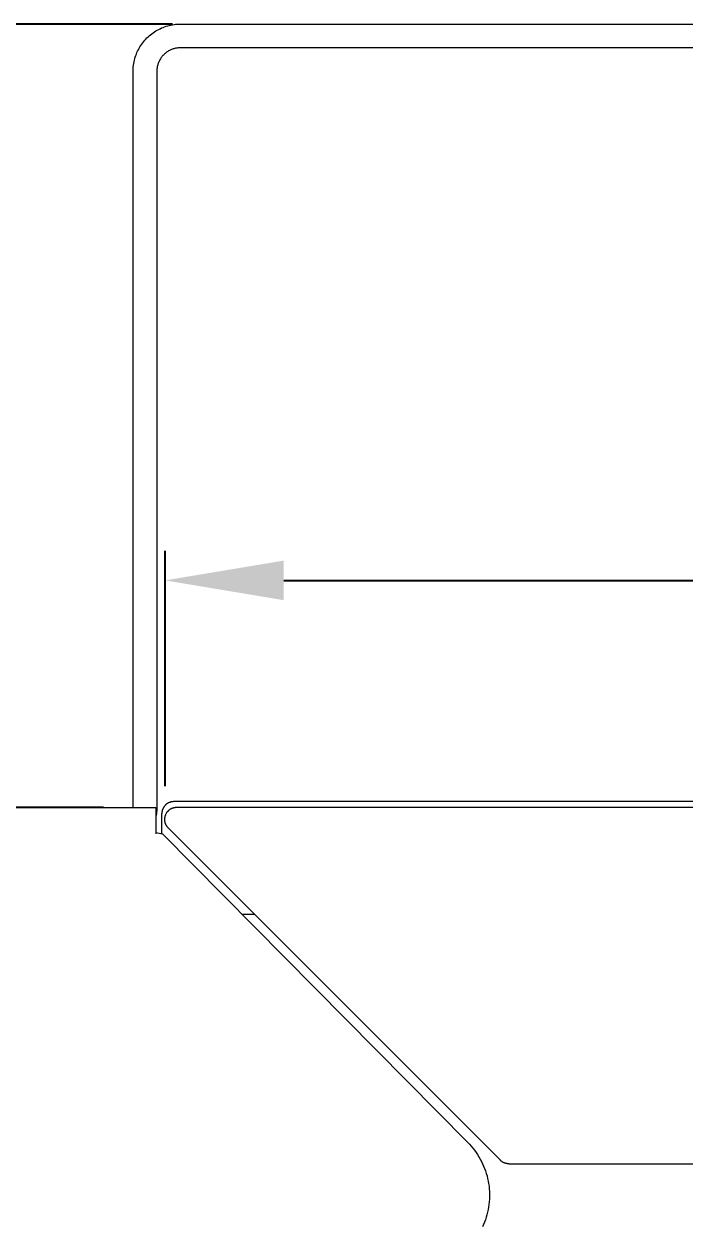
# Model space of a CAD drawing. Header units: millimetres. Extents: x -219 to 4970, y -9 to 3393.
# Drawn here: x 206.9 to 429.6, y 2988.1 to 3393.4 of the extents above; entities that cross this region are included whole.
import ezdxf

# ---------------------------------------------------------------- set-up
doc = ezdxf.new("R2010")
doc.units = ezdxf.units.MM
doc.layers.add('ZANO_R', color=7, linetype='Continuous', lineweight=0)
doc.layers.add('ZANO_W', color=1, linetype='Continuous', lineweight=0)
doc.styles.add('Arial', font='arial.ttf')
doc.styles.get("Standard").update_dxf_attribs({"font": 'ARIALUNI.TTF'})
doc.dimstyles.new('pl i ang', dxfattribs={"dimtxt": 50, "dimasz": 50, "dimexe": 1.25, "dimexo": 0.625, "dimgap": 10, "dimtad": 1, "dimtoh": 1, "dimtxsty": 'Standard', "dimcen": 2.5, "dimclrd": 1, "dimclre": 1, "dimclrt": 1, "dimadec": 0, "dimazin": 0, "dimtfac": 1, "dimtmove": 0, "dimatfit": 3, "dimfxl": 1, "dimarcsym": 1})

# ---------------------------------------------------------------- blocks, each defined once
blk = doc.blocks.new('*D462')
at = {"layer": 'ZANO_W', "color": 1, "lineweight": -2}
for p, q in [((248.84, 3393.34), (-172.62, 3393.34)), ((-162.62, 3353.34), (-162.62, 2719.36)), ((104.11, 2679.36), (-172.62, 2679.36))]:
    blk.add_line(p, q, dxfattribs=at)
at = {"layer": 'ZANO_W', "color": 1}
for points in [[(-155.95, 3353.34), (-169.28, 3353.34), (-162.62, 3393.34)], [(-169.28, 2719.36), (-155.95, 2719.36), (-162.62, 2679.36)]]:
    blk.add_solid(points, dxfattribs=at)
at = {"layer": 'ZANO_W', "color": 1, "insert": (-192.7, 3036.35), "char_height": 40, "attachment_point": 5, "rotation": 90, "style": 'Arial'}
blk.add_mtext('714', dxfattribs=at)
blk = doc.blocks.new('*D463')
at = {"layer": 'ZANO_W', "color": 1, "lineweight": -2}
for p, q in [((256.97, 3393.36), (39.72, 3393.36)), ((49.72, 3353.36), (49.72, 3169.36)), ((233.66, 3129.36), (39.72, 3129.36))]:
    blk.add_line(p, q, dxfattribs=at)
at = {"layer": 'ZANO_W', "color": 1}
for points in [[(56.39, 3353.36), (43.06, 3353.36), (49.72, 3393.36)], [(43.06, 3169.36), (56.39, 3169.36), (49.72, 3129.36)]]:
    blk.add_solid(points, dxfattribs=at)
at = {"layer": 'ZANO_W', "color": 1, "insert": (19.3, 3261.36), "char_height": 40, "attachment_point": 5, "rotation": 90, "style": 'Arial'}
blk.add_mtext('264', dxfattribs=at)
blk = doc.blocks.new('*D464')
at = {"layer": 'ZANO_W', "color": 1, "lineweight": -2}
for p, q in [((254.45, 3136.57), (254.45, 3215.92)), ((2752.95, 3135.71), (2752.95, 3215.92)), ((294.45, 3205.92), (2712.95, 3205.92))]:
    blk.add_line(p, q, dxfattribs=at)
at = {"layer": 'ZANO_W', "color": 1}
for points in [[(294.45, 3212.59), (294.45, 3199.25), (254.45, 3205.92)], [(2712.95, 3199.25), (2712.95, 3212.59), (2752.95, 3205.92)]]:
    blk.add_solid(points, dxfattribs=at)
at = {"layer": 'ZANO_W', "color": 1, "insert": (1503.7, 3236.34), "char_height": 40, "attachment_point": 5, "style": 'Arial'}
blk.add_mtext('2498', dxfattribs=at)
blk = doc.blocks.new('*D480')
at = {"layer": 'ZANO_W', "color": 1, "lineweight": -2}
blk.add_arc((3941.48, 2679.36), 150.81, 99.5517, 164.7582, dxfattribs=at)
at = {"layer": 'ZANO_W', "color": 1}
for points in [[(3916.67, 2821.42), (3916.23, 2834.75), (3956.43, 2829.43)], [(3789.36, 2719.89), (3802.58, 2718.13), (3790.67, 2679.36)]]:
    blk.add_solid(points, dxfattribs=at)
at = {"layer": 'ZANO_W', "color": 1, "insert": (3819.67, 2813.91), "char_height": 40, "attachment_point": 5, "rotation": 42.155, "style": 'Arial'}
blk.add_mtext('96%%d', dxfattribs=at)

msp = doc.modelspace()

# ---------------------------------------------------------------- linework, layer by layer
at = {"layer": 'ZANO_R'}
for p, q in [((253.79, 3392.25), (254.3, 3392.44)), ((254.3, 3392.44), (254.82, 3392.61)), ((254.82, 3392.61), (255.34, 3392.77)), ((255.34, 3392.77), (255.87, 3392.91)), ((255.87, 3392.91), (256.4, 3393.03)), ((256.4, 3393.03), (256.94, 3393.13)), ((256.94, 3393.13), (257.48, 3393.21)), ((257.48, 3393.21), (258.02, 3393.28)), ((258.02, 3393.28), (258.57, 3393.33)), ((258.57, 3393.33), (259.11, 3393.35)), ((259.11, 3393.35), (259.66, 3393.36)), ((259.66, 3393.36), (579.68, 3393.36)), ((247.6, 3387.88), (247.97, 3388.28)), ((247.97, 3388.28), (248.35, 3388.68)), ((248.35, 3388.68), (248.74, 3389.06)), ((248.74, 3389.06), (249.14, 3389.42)), ((249.14, 3389.42), (249.56, 3389.77)), ((249.56, 3389.77), (249.99, 3390.11)), ((249.99, 3390.11), (250.43, 3390.44)), ((250.43, 3390.44), (250.88, 3390.74)), ((250.88, 3390.74), (251.35, 3391.03)), ((251.35, 3391.03), (251.82, 3391.31)), ((251.82, 3391.31), (252.3, 3391.57)), ((252.3, 3391.57), (252.79, 3391.81)), ((252.79, 3391.81), (253.29, 3392.04)), ((253.29, 3392.04), (253.79, 3392.25)), ((244.98, 3383.74), (245.21, 3384.24)), ((245.21, 3384.24), (245.45, 3384.72)), ((245.45, 3384.72), (245.71, 3385.21)), ((245.71, 3385.21), (245.99, 3385.68)), ((245.99, 3385.68), (246.28, 3386.14)), ((246.28, 3386.14), (246.59, 3386.59)), ((246.59, 3386.59), (246.91, 3387.03)), ((246.91, 3387.03), (247.25, 3387.46)), ((247.25, 3387.46), (247.6, 3387.88)), ((255.66, 3384.29), (255.42, 3384.15)), ((255.9, 3384.43), (255.66, 3384.29)), ((256.15, 3384.55), (255.9, 3384.43)), ((256.41, 3384.67), (256.15, 3384.55)), ((256.66, 3384.78), (256.41, 3384.67)), ((256.92, 3384.88), (256.66, 3384.78)), ((257.19, 3384.97), (256.92, 3384.88)), ((257.46, 3385.05), (257.19, 3384.97)), ((257.72, 3385.13), (257.46, 3385.05)), ((258, 3385.19), (257.72, 3385.13)), ((258.27, 3385.24), (258, 3385.19)), ((258.55, 3385.29), (258.27, 3385.24)), ((258.82, 3385.32), (258.55, 3385.29)), ((259.1, 3385.34), (258.82, 3385.32)), ((259.38, 3385.36), (259.1, 3385.34)), ((259.66, 3385.36), (259.38, 3385.36)), ((579.68, 3385.36), (259.66, 3385.36)), ((243.89, 3380.08), (243.99, 3380.62)), ((243.99, 3380.62), (244.12, 3381.15)), ((244.12, 3381.15), (244.25, 3381.68)), ((244.25, 3381.68), (244.41, 3382.2)), ((244.41, 3382.2), (244.58, 3382.72)), ((244.58, 3382.72), (244.78, 3383.23)), ((244.78, 3383.23), (244.98, 3383.74)), ((252.24, 3380.36), (252.14, 3380.1)), ((252.35, 3380.62), (252.24, 3380.36)), ((252.47, 3380.87), (252.35, 3380.62)), ((252.6, 3381.12), (252.47, 3380.87)), ((252.73, 3381.36), (252.6, 3381.12)), ((252.88, 3381.6), (252.73, 3381.36)), ((253.03, 3381.84), (252.88, 3381.6)), ((253.19, 3382.07), (253.03, 3381.84)), ((253.36, 3382.29), (253.19, 3382.07)), ((253.53, 3382.51), (253.36, 3382.29)), ((253.72, 3382.72), (253.53, 3382.51)), ((253.91, 3382.92), (253.72, 3382.72)), ((254.1, 3383.12), (253.91, 3382.92)), ((254.31, 3383.31), (254.1, 3383.12)), ((254.52, 3383.49), (254.31, 3383.31)), ((254.73, 3383.67), (254.52, 3383.49)), ((254.96, 3383.84), (254.73, 3383.67)), ((255.19, 3384), (254.96, 3383.84)), ((255.42, 3384.15), (255.19, 3384)), ((243.66, 3377.36), (243.67, 3377.91)), ((243.66, 3129.36), (243.66, 3377.36)), ((243.67, 3377.91), (243.7, 3378.46)), ((243.7, 3378.46), (243.74, 3379)), ((243.74, 3379), (243.81, 3379.54)), ((243.81, 3379.54), (243.89, 3380.08)), ((251.67, 3377.64), (251.66, 3377.36)), ((251.66, 3377.36), (251.66, 3129.36)), ((251.68, 3377.92), (251.67, 3377.64)), ((251.7, 3378.2), (251.68, 3377.92)), ((251.74, 3378.48), (251.7, 3378.2)), ((251.78, 3378.75), (251.74, 3378.48)), ((251.84, 3379.03), (251.78, 3378.75)), ((251.9, 3379.3), (251.84, 3379.03)), ((251.97, 3379.57), (251.9, 3379.3)), ((252.05, 3379.84), (251.97, 3379.57)), ((252.14, 3380.1), (252.05, 3379.84)), ((166.45, 3129.36), (251.38, 3129.36)), ((251.38, 3129.36), (251.38, 3121.36)), ((251.66, 3129.36), (251.65, 3128.86)), ((253.71, 3128.96), (253.66, 3128.83)), ((253.77, 3129.08), (253.71, 3128.96)), ((253.83, 3129.2), (253.77, 3129.08)), ((253.89, 3129.32), (253.83, 3129.2)), ((253.96, 3129.44), (253.89, 3129.32)), ((254.03, 3129.56), (253.96, 3129.44)), ((254.11, 3129.67), (254.03, 3129.56)), ((254.19, 3129.78), (254.11, 3129.67)), ((254.27, 3129.89), (254.19, 3129.78)), ((254.36, 3129.99), (254.27, 3129.89)), ((254.45, 3130.09), (254.36, 3129.99)), ((254.55, 3130.19), (254.45, 3130.09)), ((254.65, 3130.29), (254.55, 3130.19)), ((254.75, 3130.38), (254.65, 3130.29)), ((254.85, 3130.47), (254.75, 3130.38)), ((254.96, 3130.55), (254.85, 3130.47)), ((255.07, 3130.63), (254.96, 3130.55)), ((255.18, 3130.71), (255.07, 3130.63)), ((255.3, 3130.78), (255.18, 3130.71)), ((255.42, 3130.85), (255.3, 3130.78)), ((255.54, 3130.92), (255.42, 3130.85)), ((255.66, 3130.98), (255.54, 3130.92)), ((255.78, 3131.03), (255.66, 3130.98)), ((255.91, 3131.08), (255.78, 3131.03)), ((256.04, 3131.13), (255.91, 3131.08)), ((256.17, 3131.18), (256.04, 3131.13)), ((256.3, 3131.22), (256.17, 3131.18)), ((256.43, 3131.25), (256.3, 3131.22)), ((256.43, 3128.92), (256.31, 3128.85)), ((256.56, 3131.28), (256.43, 3131.25)), ((256.55, 3128.98), (256.43, 3128.92)), ((256.67, 3129.03), (256.55, 3128.98)), ((256.7, 3131.31), (256.56, 3131.28)), ((256.8, 3129.08), (256.67, 3129.03)), ((256.83, 3131.33), (256.7, 3131.31)), ((256.93, 3129.13), (256.8, 3129.08)), ((256.97, 3131.34), (256.83, 3131.33)), ((257.06, 3129.18), (256.93, 3129.13)), ((257.1, 3131.35), (256.97, 3131.34)), ((257.19, 3129.22), (257.06, 3129.18)), ((257.24, 3131.36), (257.1, 3131.35)), ((257.32, 3129.25), (257.19, 3129.22)), ((257.38, 3131.36), (257.24, 3131.36)), ((257.45, 3129.28), (257.32, 3129.25)), ((2747.38, 3131.36), (257.38, 3131.36)), ((257.59, 3129.31), (257.45, 3129.28)), ((257.72, 3129.33), (257.59, 3129.31)), ((257.86, 3129.34), (257.72, 3129.33)), ((257.99, 3129.35), (257.86, 3129.34)), ((258.13, 3129.36), (257.99, 3129.35)), ((258.27, 3129.36), (258.13, 3129.36)), ((2748.95, 3129.36), (258.27, 3129.36)), ((251.46, 3126.86), (251.38, 3126.37)), ((251.53, 3127.36), (251.46, 3126.86)), ((251.59, 3127.86), (251.53, 3127.36)), ((251.63, 3128.36), (251.59, 3127.86)), ((251.65, 3128.86), (251.63, 3128.36)), ((253.39, 3127.64), (253.38, 3127.5)), ((253.38, 3127.5), (253.38, 3127.36)), ((253.38, 3120.5), (253.38, 3127.36)), ((253.4, 3127.77), (253.39, 3127.64)), ((253.41, 3127.91), (253.4, 3127.77)), ((253.44, 3128.04), (253.41, 3127.91)), ((253.46, 3128.18), (253.44, 3128.04)), ((253.49, 3128.31), (253.46, 3128.18)), ((253.53, 3128.44), (253.49, 3128.31)), ((253.56, 3128.57), (253.53, 3128.44)), ((253.61, 3128.7), (253.56, 3128.57)), ((253.66, 3128.83), (253.61, 3128.7)), ((254.28, 3125.64), (254.27, 3125.5)), ((254.27, 3125.5), (254.27, 3125.36)), ((254.27, 3125.36), (254.27, 3125.23)), ((254.27, 3125.23), (254.28, 3125.09)), ((254.29, 3125.77), (254.28, 3125.64)), ((254.28, 3125.09), (254.29, 3124.95)), ((254.3, 3125.91), (254.29, 3125.77)), ((254.29, 3124.95), (254.3, 3124.82)), ((254.32, 3126.04), (254.3, 3125.91)), ((254.35, 3126.18), (254.32, 3126.04)), ((254.38, 3126.31), (254.35, 3126.18)), ((254.42, 3126.44), (254.38, 3126.31)), ((254.45, 3126.57), (254.42, 3126.44)), ((254.5, 3126.7), (254.45, 3126.57)), ((254.55, 3126.83), (254.5, 3126.7)), ((254.6, 3126.96), (254.55, 3126.83)), ((254.65, 3127.08), (254.6, 3126.96)), ((254.72, 3127.2), (254.65, 3127.08)), ((254.78, 3127.32), (254.72, 3127.2)), ((254.85, 3127.44), (254.78, 3127.32)), ((254.92, 3127.56), (254.85, 3127.44)), ((255, 3127.67), (254.92, 3127.56)), ((255.08, 3127.78), (255, 3127.67)), ((255.16, 3127.89), (255.08, 3127.78)), ((255.25, 3127.99), (255.16, 3127.89)), ((255.34, 3128.09), (255.25, 3127.99)), ((255.44, 3128.19), (255.34, 3128.09)), ((255.54, 3128.29), (255.44, 3128.19)), ((255.64, 3128.38), (255.54, 3128.29)), ((255.74, 3128.47), (255.64, 3128.38)), ((255.85, 3128.55), (255.74, 3128.47)), ((255.96, 3128.63), (255.85, 3128.55)), ((256.07, 3128.71), (255.96, 3128.63)), ((256.19, 3128.78), (256.07, 3128.71)), ((256.31, 3128.85), (256.19, 3128.78)), ((251.38, 3121.36), (251.38, 3120.52)), ((251.38, 3120.94), (253.55, 3120.5)), ((254.3, 3124.82), (254.32, 3124.68)), ((254.32, 3124.68), (254.35, 3124.55)), ((254.35, 3124.55), (254.38, 3124.42)), ((254.38, 3124.42), (254.42, 3124.28)), ((254.42, 3124.28), (254.45, 3124.15)), ((254.45, 3124.15), (254.5, 3124.02)), ((254.5, 3124.02), (254.55, 3123.9)), ((254.55, 3123.9), (254.6, 3123.77)), ((254.6, 3123.77), (254.65, 3123.65)), ((254.65, 3123.65), (254.72, 3123.52)), ((254.72, 3123.52), (254.78, 3123.4)), ((254.78, 3123.4), (254.85, 3123.29)), ((254.85, 3123.29), (254.92, 3123.17)), ((254.92, 3123.17), (255, 3123.06)), ((255, 3123.06), (255.08, 3122.95)), ((255.08, 3122.95), (255.16, 3122.84)), ((255.16, 3122.84), (255.25, 3122.73)), ((255.25, 3122.73), (255.34, 3122.63)), ((255.34, 3122.63), (255.44, 3122.54)), ((367.44, 3010.54), (255.44, 3122.54)), ((356.44, 3016.55), (253.55, 3120.5)), ((284.61, 3093.36), (280.4, 3093.36)), ((356.44, 3016.55), (357.05, 3015.92)), ((357.05, 3015.92), (357.63, 3015.26)), ((357.63, 3015.26), (358.2, 3014.59)), ((358.2, 3014.59), (358.74, 3013.89)), ((358.74, 3013.89), (359.25, 3013.18)), ((359.25, 3013.18), (359.74, 3012.45)), ((359.74, 3012.45), (360.21, 3011.7)), ((360.21, 3011.7), (360.65, 3010.94)), ((360.65, 3010.94), (361.06, 3010.16)), ((361.06, 3010.16), (361.44, 3009.37)), ((361.44, 3009.37), (361.8, 3008.57)), ((361.8, 3008.57), (362.13, 3007.75)), ((362.13, 3007.75), (362.43, 3006.93)), ((367.54, 3010.44), (367.44, 3010.54)), ((367.64, 3010.35), (367.54, 3010.44)), ((367.74, 3010.26), (367.64, 3010.35)), ((367.85, 3010.18), (367.74, 3010.26)), ((367.96, 3010.1), (367.85, 3010.18)), ((368.07, 3010.02), (367.96, 3010.1)), ((368.19, 3009.95), (368.07, 3010.02)), ((368.31, 3009.88), (368.19, 3009.95)), ((368.43, 3009.81), (368.31, 3009.88)), ((368.55, 3009.75), (368.43, 3009.81)), ((368.61, 3009.72), (368.55, 3009.75)), ((368.67, 3009.69), (368.55, 3009.75)), ((368.8, 3009.64), (368.67, 3009.69)), ((368.79, 3009.64), (368.74, 3009.67)), ((368.93, 3009.59), (368.8, 3009.64)), ((369.02, 3009.56), (368.92, 3009.6)), ((369.06, 3009.55), (368.93, 3009.59)), ((369.11, 3009.53), (369.02, 3009.56)), ((369.19, 3009.51), (369.06, 3009.55)), ((369.32, 3009.48), (369.19, 3009.51)), ((369.45, 3009.45), (369.32, 3009.48)), ((369.59, 3009.42), (369.45, 3009.45)), ((369.72, 3009.4), (369.59, 3009.42)), ((369.86, 3009.38), (369.72, 3009.4)), ((369.99, 3009.37), (369.86, 3009.38)), ((370.13, 3009.37), (369.99, 3009.37)), ((370.27, 3009.36), (370.13, 3009.37)), ((370.27, 3009.36), (2636.95, 3009.36)), ((362.43, 3006.93), (362.7, 3006.09)), ((362.7, 3006.09), (362.94, 3005.24)), ((362.94, 3005.24), (363.15, 3004.39)), ((363.15, 3004.39), (363.33, 3003.53)), ((363.33, 3003.53), (363.48, 3002.66)), ((363.48, 3002.66), (363.61, 3001.79)), ((363.61, 3001.79), (363.7, 3000.92)), ((363.7, 3000.92), (363.76, 3000.04)), ((363.76, 3000.04), (363.79, 2999.16)), ((363.6, 2995.65), (363.48, 2994.78)), ((363.69, 2996.52), (363.6, 2995.65)), ((363.76, 2997.4), (363.69, 2996.52)), ((363.79, 2998.28), (363.76, 2997.4)), ((363.79, 2999.16), (363.79, 2998.28)), ((362.69, 2991.35), (362.42, 2990.51)), ((362.93, 2992.2), (362.69, 2991.35)), ((363.14, 2993.05), (362.93, 2992.2)), ((363.33, 2993.91), (363.14, 2993.05)), ((363.48, 2994.78), (363.33, 2993.91)), ((361.79, 2988.87), (361.43, 2988.07)), ((362.12, 2989.69), (361.79, 2988.87)), ((362.42, 2990.51), (362.12, 2989.69))]:
    msp.add_line(p, q, dxfattribs=at)

# ---------------------------------------------------------------- dimensions: what is measured, and where the dimension line sits
at = {"layer": 'ZANO_W'}
for base, p1, p2, picture, middle in [((-162.62, 2679.36), (258.84, 3393.34), (114.11, 2679.36), '*D462', (-192.7, 3036.35)), ((49.72, 3129.36), (266.97, 3393.36), (243.66, 3129.36), '*D463', (19.3, 3261.36))]:
    dim = msp.add_linear_dim(base=base, p1=p1, p2=p2, angle=90, dimstyle='pl i ang', override={"dimtxt": 40, "dimasz": 40, "dimexe": 10, "dimexo": 10, "dimtoh": 0, "dimdec": 0, "dimtxsty": 'Arial', "dimtdec": 0, "dimtmove": 1}, dxfattribs=at)
    dim.commit()
    dim.dimension.update_dxf_attribs({"geometry": picture, "text_midpoint": middle})
dim = msp.add_linear_dim(base=(2752.9492, 3205.9191), p1=(254.4543, 3126.5736), p2=(2752.9492, 3125.7064), dimstyle='pl i ang', override={"dimtxt": 40, "dimasz": 40, "dimexe": 10, "dimexo": 10, "dimtoh": 0, "dimdec": 0, "dimtxsty": 'Arial', "dimtdec": 0, "dimtmove": 1}, dxfattribs=at)
dim.commit()
dim.dimension.update_dxf_attribs({"geometry": '*D464', "text_midpoint": (1503.7017, 3236.342)})
dim = msp.add_angular_dim_2l(base=(3874.88, 2814.67), line1=((-70.18, 2679.36), (4806.12, 2679.36)), line2=((3941.54, 2680.02), (3985.36, 3119.78)), dimstyle='pl i ang', override={"dimtxt": 40, "dimasz": 40, "dimexe": 10, "dimexo": 10, "dimtoh": 0, "dimdec": 0, "dimtxsty": 'Arial', "dimtdec": 0, "dimtmove": 1}, dxfattribs=at)
dim.commit()
dim.dimension.update_dxf_attribs({"geometry": '*D480', "text_midpoint": (3819.67, 2813.91)})

doc.saveas('drawing.dxf')
